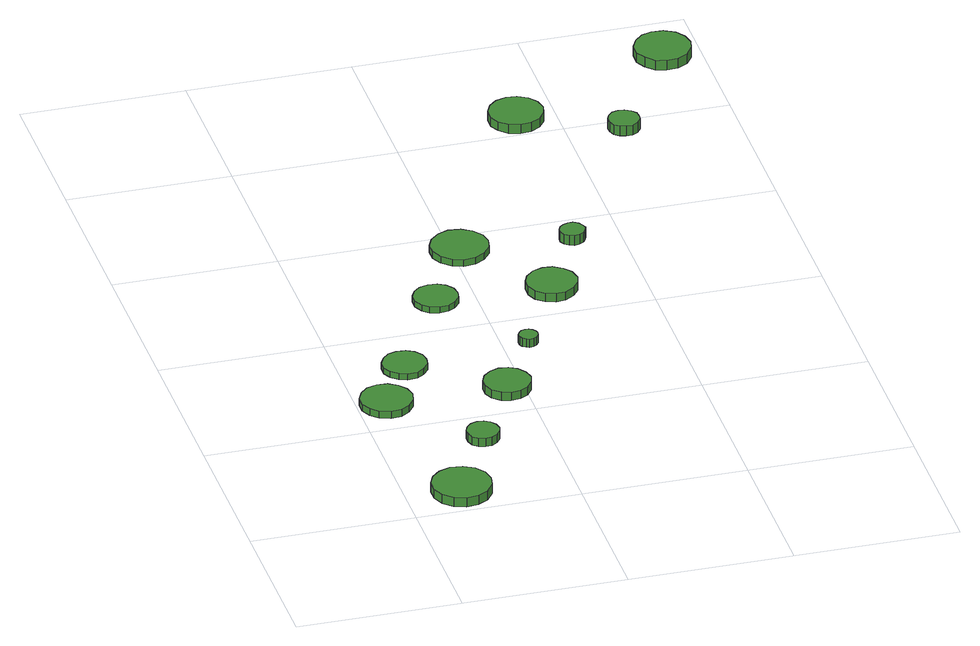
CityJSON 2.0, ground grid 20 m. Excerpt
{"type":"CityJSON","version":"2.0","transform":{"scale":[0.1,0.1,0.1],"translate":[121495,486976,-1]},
"CityObjects":{
"tree1":{"type":"SolitaryVegetationObject","attributes":{"function":"something"},"geometry":[{"type":"MultiSurface","lod":"1","boundaries":[[[0,1,2,3,4,5,6,7,8,9,10,11,12,13,14]],[[15,16,17,18,19,20,21,22,23,24,25,26,27,28,29]],[[0,29,28,1]],[[1,28,27,2]],[[2,27,26,3]],[[3,26,25,4]],[[4,25,24,5]],[[5,24,23,6]],[[6,23,22,7]],[[7,22,21,8]],[[8,21,20,9]],[[9,20,19,10]],[[10,19,18,11]],[[11,18,17,12]],[[12,17,16,13]],[[13,16,15,14]],[[14,15,29,0]]]}]},
"tree2":{"type":"SolitaryVegetationObject","attributes":{"function":"something"},"geometry":[{"type":"MultiSurface","lod":"1","boundaries":[[[30,31,32,33,34,35,36,37,38,39,40,41,42,43,44]],[[45,46,47,48,49,50,51,52,53,54,55,56,57,58,59]],[[30,59,58,31]],[[31,58,57,32]],[[32,57,56,33]],[[33,56,55,34]],[[34,55,54,35]],[[35,54,53,36]],[[36,53,52,37]],[[37,52,51,38]],[[38,51,50,39]],[[39,50,49,40]],[[40,49,48,41]],[[41,48,47,42]],[[42,47,46,43]],[[43,46,45,44]],[[44,45,59,30]]]}]},
"tree3":{"type":"SolitaryVegetationObject","attributes":{"function":"something"},"geometry":[{"type":"MultiSurface","lod":"1","boundaries":[[[60,61,62,63,64,65,66,67,68,69,70,71,72,73,74]],[[75,76,77,78,79,80,81,82,83,84,85,86,87,88,89]],[[60,89,88,61]],[[61,88,87,62]],[[62,87,86,63]],[[63,86,85,64]],[[64,85,84,65]],[[65,84,83,66]],[[66,83,82,67]],[[67,82,81,68]],[[68,81,80,69]],[[69,80,79,70]],[[70,79,78,71]],[[71,78,77,72]],[[72,77,76,73]],[[73,76,75,74]],[[74,75,89,60]]]}]},
"tree4":{"type":"SolitaryVegetationObject","attributes":{"function":"something"},"geometry":[{"type":"MultiSurface","lod":"1","boundaries":[[[90,91,92,93,94,95,96,97,98,99,100,101,102,103,104]],[[105,106,107,108,109,110,111,112,113,114,115,116,117,118,119]],[[90,119,118,91]],[[91,118,117,92]],[[92,117,116,93]],[[93,116,115,94]],[[94,115,114,95]],[[95,114,113,96]],[[96,113,112,97]],[[97,112,111,98]],[[98,111,110,99]],[[99,110,109,100]],[[100,109,108,101]],[[101,108,107,102]],[[102,107,106,103]],[[103,106,105,104]],[[104,105,119,90]]]}]},
"tree5":{"type":"SolitaryVegetationObject","attributes":{"function":"something"},"geometry":[{"type":"MultiSurface","lod":"1","boundaries":[[[120,121,122,123,124,125,126,127,128,129,130,131,132,133,134]],[[135,136,137,138,139,140,141,142,143,144,145,146,147,148,149]],[[120,149,148,121]],[[121,148,147,122]],[[122,147,146,123]],[[123,146,145,124]],[[124,145,144,125]],[[125,144,143,126]],[[126,143,142,127]],[[127,142,141,128]],[[128,141,140,129]],[[129,140,139,130]],[[130,139,138,131]],[[131,138,137,132]],[[132,137,136,133]],[[133,136,135,134]],[[134,135,149,120]]]}]},
"tree6":{"type":"SolitaryVegetationObject","attributes":{"function":"something"},"geometry":[{"type":"MultiSurface","lod":"1","boundaries":[[[150,151,152,153,154,155,156,157,158,159,160,161,162,163,164]],[[165,166,167,168,169,170,171,172,173,174,175,176,177,178,179]],[[150,179,178,151]],[[151,178,177,152]],[[152,177,176,153]],[[153,176,175,154]],[[154,175,174,155]],[[155,174,173,156]],[[156,173,172,157]],[[157,172,171,158]],[[158,171,170,159]],[[159,170,169,160]],[[160,169,168,161]],[[161,168,167,162]],[[162,167,166,163]],[[163,166,165,164]],[[164,165,179,150]]]}]},
"tree7":{"type":"SolitaryVegetationObject","attributes":{"function":"something"},"geometry":[{"type":"MultiSurface","lod":"1","boundaries":[[[180,181,182,183,184,185,186,187,188,189,190,191,192,193,194]],[[195,196,197,198,199,200,201,202,203,204,205,206,207,208,209]],[[180,209,208,181]],[[181,208,207,182]],[[182,207,206,183]],[[183,206,205,184]],[[184,205,204,185]],[[185,204,203,186]],[[186,203,202,187]],[[187,202,201,188]],[[188,201,200,189]],[[189,200,199,190]],[[190,199,198,191]],[[191,198,197,192]],[[192,197,196,193]],[[193,196,195,194]],[[194,195,209,180]]]}]},
"tree8":{"type":"SolitaryVegetationObject","attributes":{"function":"something"},"geometry":[{"type":"MultiSurface","lod":"1","boundaries":[[[210,211,212,213,214,215,216,217,218,219,220,221,222,223,224]],[[225,226,227,228,229,230,231,232,233,234,235,236,237,238,239]],[[210,239,238,211]],[[211,238,237,212]],[[212,237,236,213]],[[213,236,235,214]],[[214,235,234,215]],[[215,234,233,216]],[[216,233,232,217]],[[217,232,231,218]],[[218,231,230,219]],[[219,230,229,220]],[[220,229,228,221]],[[221,228,227,222]],[[222,227,226,223]],[[223,226,225,224]],[[224,225,239,210]]]}]},
"tree9":{"type":"SolitaryVegetationObject","attributes":{"function":"something"},"geometry":[{"type":"MultiSurface","lod":"1","boundaries":[[[240,241,242,243,244,245,246,247,248,249,250,251,252,253,254]],[[255,256,257,258,259,260,261,262,263,264,265,266,267,268,269]],[[240,269,268,241]],[[241,268,267,242]],[[242,267,266,243]],[[243,266,265,244]],[[244,265,264,245]],[[245,264,263,246]],[[246,263,262,247]],[[247,262,261,248]],[[248,261,260,249]],[[249,260,259,250]],[[250,259,258,251]],[[251,258,257,252]],[[252,257,256,253]],[[253,256,255,254]],[[254,255,269,240]]]}]},
"tree10":{"type":"SolitaryVegetationObject","attributes":{"function":"something"},"geometry":[{"type":"MultiSurface","lod":"1","boundaries":[[[270,271,272,273,274,275,276,277,278,279,280,281,282,283,284]],[[285,286,287,288,289,290,291,292,293,294,295,296,297,298,299]],[[270,299,298,271]],[[271,298,297,272]],[[272,297,296,273]],[[273,296,295,274]],[[274,295,294,275]],[[275,294,293,276]],[[276,293,292,277]],[[277,292,291,278]],[[278,291,290,279]],[[279,290,289,280]],[[280,289,288,281]],[[281,288,287,282]],[[282,287,286,283]],[[283,286,285,284]],[[284,285,299,270]]]}]},
"tree11":{"type":"SolitaryVegetationObject","attributes":{"function":"something"},"geometry":[{"type":"MultiSurface","lod":"1","boundaries":[[[300,301,302,303,304,305,306,307,308,309,310,311,312,313,314]],[[315,316,317,318,319,320,321,322,323,324,325,326,327,328,329]],[[300,329,328,301]],[[301,328,327,302]],[[302,327,326,303]],[[303,326,325,304]],[[304,325,324,305]],[[305,324,323,306]],[[306,323,322,307]],[[307,322,321,308]],[[308,321,320,309]],[[309,320,319,310]],[[310,319,318,311]],[[311,318,317,312]],[[312,317,316,313]],[[313,316,315,314]],[[314,315,329,300]]]}]},
"tree12":{"type":"SolitaryVegetationObject","attributes":{"function":"something"},"geometry":[{"type":"MultiSurface","lod":"1","boundaries":[[[330,331,332,333,334,335,336,337,338,339,340,341,342,343,344]],[[345,346,347,348,349,350,351,352,353,354,355,356,357,358,359]],[[330,359,358,331]],[[331,358,357,332]],[[332,357,356,333]],[[333,356,355,334]],[[334,355,354,335]],[[335,354,353,336]],[[336,353,352,337]],[[337,352,351,338]],[[338,351,350,339]],[[339,350,349,340]],[[340,349,348,341]],[[341,348,347,342]],[[342,347,346,343]],[[343,346,345,344]],[[344,345,359,330]]]}]},
"tree13":{"type":"SolitaryVegetationObject","attributes":{"function":"something"},"geometry":[{"type":"MultiSurface","lod":"1","boundaries":[[[360,361,362,363,364,365,366,367,368,369,370,371,372,373,374]],[[375,376,377,378,379,380,381,382,383,384,385,386,387,388,389]],[[360,389,388,361]],[[361,388,387,362]],[[362,387,386,363]],[[363,386,385,364]],[[364,385,384,365]],[[365,384,383,366]],[[366,383,382,367]],[[367,382,381,368]],[[368,381,380,369]],[[369,380,379,370]],[[370,379,378,371]],[[371,378,377,372]],[[372,377,376,373]],[[373,376,375,374]],[[374,375,389,360]]]}]}
},
"vertices":[
[103,44,18],[100,59,18],[91,71,18],[78,78,18],[63,80,18],[49,75,18],[38,65,18],[32,52,18],[32,37,18],[38,23,18],[49,13,18],[63,8,18],[78,10,18],[91,17,18],[100,29,18],[100,29,6],[91,17,6],[78,10,6],[63,8,6],[49,13,6],[38,23,6],[32,37,6],[32,52,6],[38,65,6],[49,75,6],[63,80,6],[78,78,6],[91,71,6],[100,59,6],[103,44,6],
[67,256,15],[64,269,15],[56,279,15],[45,286,15],[32,287,15],[19,283,15],[10,274,15],[4,262,15],[4,249,15],[10,237,15],[19,228,15],[32,224,15],[45,225,15],[56,232,15],[64,243,15],[64,243,6],[56,232,6],[45,225,6],[32,224,6],[19,228,6],[10,237,6],[4,249,6],[4,262,6],[10,274,6],[19,283,6],[32,287,6],[45,286,6],[56,279,6],[64,269,6],[67,256,6],
[143,153,17],[141,161,17],[136,168,17],[129,172,17],[121,173,17],[113,170,17],[107,164,17],[104,157,17],[104,149,17],[107,141,17],[113,135,17],[121,133,17],[129,134,17],[136,138,17],[141,145,17],[141,145,6],[136,138,6],[129,134,6],[121,133,6],[113,135,6],[107,141,6],[104,149,6],[104,157,6],[107,164,6],[113,170,6],[121,173,6],[129,172,6],[136,168,6],[141,161,6],[143,153,6],
[104,329,14],[102,340,14],[95,349,14],[86,354,14],[74,355,14],[64,352,14],[56,344,14],[51,334,14],[51,323,14],[56,313,14],[64,306,14],[74,302,14],[86,303,14],[95,309,14],[102,318,14],[102,318,6],[95,309,6],[86,303,6],[74,302,6],[64,306,6],[56,313,6],[51,323,6],[51,334,6],[56,344,6],[64,352,6],[74,355,6],[86,354,6],[95,349,6],[102,340,6],[104,329,6],
[209,254,17],[206,265,17],[199,275,17],[189,281,17],[177,282,17],[166,278,17],[157,270,17],[152,259,17],[152,248,17],[157,237,17],[166,229,17],[177,225,17],[189,227,17],[199,232,17],[206,242,17],[206,242,6],[199,232,6],[189,227,6],[177,225,6],[166,229,6],[157,237,6],[152,248,6],[152,259,6],[157,270,6],[166,278,6],[177,282,6],[189,281,6],[199,275,6],[206,265,6],[209,254,6],
[179,464,14],[177,475,14],[170,484,14],[161,489,14],[150,490,14],[139,487,14],[131,480,14],[126,470,14],[126,459,14],[131,448,14],[139,441,14],[150,438,14],[161,439,14],[170,444,14],[177,453,14],[177,453,6],[170,444,6],[161,439,6],[150,438,6],[139,441,6],[131,448,6],[126,459,6],[126,470,6],[131,480,6],[139,487,6],[150,490,6],[161,489,6],[170,484,6],[177,475,6],[179,464,6],
[243,347,17],[242,351,17],[239,355,17],[235,358,17],[230,358,17],[226,357,17],[222,353,17],[220,349,17],[220,344,17],[222,340,17],[226,337,17],[230,335,17],[235,336,17],[239,338,17],[242,342,17],[242,342,6],[239,338,6],[235,336,6],[230,335,6],[226,337,6],[222,340,6],[220,344,6],[220,349,6],[222,353,6],[226,357,6],[230,358,6],[235,358,6],[239,355,6],[242,351,6],[243,347,6],
[244,566,15],[241,580,15],[232,592,15],[220,599,15],[205,601,15],[192,596,15],[181,586,15],[175,573,15],[175,559,15],[181,546,15],[192,536,15],[205,531,15],[220,533,15],[232,540,15],[241,552,15],[241,552,6],[232,540,6],[220,533,6],[205,531,6],[192,536,6],[181,546,6],[175,559,6],[175,573,6],[181,586,6],[192,596,6],[205,601,6],[220,599,6],[232,592,6],[241,580,6],[244,566,6],
[321,456,17],[318,469,17],[310,479,17],[299,486,17],[287,487,17],[275,483,17],[265,474,17],[260,463,17],[260,450,17],[265,438,17],[275,430,17],[287,426,17],[299,427,17],[310,434,17],[318,444,17],[318,444,6],[310,434,6],[299,427,6],[287,426,6],[275,430,6],[265,438,6],[260,450,6],[260,463,6],[265,474,6],[275,483,6],[287,487,6],[299,486,6],[310,479,6],[318,469,6],[321,456,6],
[358,555,21],[356,561,21],[353,566,21],[347,570,21],[341,570,21],[335,568,21],[330,564,21],[327,558,21],[327,552,21],[330,546,21],[335,542,21],[341,540,21],[347,541,21],[353,544,21],[356,549,21],[356,549,8],[353,544,8],[347,541,8],[341,540,8],[335,542,8],[330,546,8],[327,552,8],[327,558,8],[330,564,8],[335,568,8],[341,570,8],[347,570,8],[353,566,8],[356,561,8],[358,555,8],
[381,822,26],[378,835,26],[370,846,26],[358,853,26],[345,854,26],[332,850,26],[322,841,26],[316,829,26],[316,815,26],[322,803,26],[332,794,26],[345,790,26],[358,791,26],[370,798,26],[378,809,26],[378,809,14],[370,798,14],[358,791,14],[345,790,14],[332,794,14],[322,803,14],[316,815,14],[316,829,14],[322,841,14],[332,850,14],[345,854,14],[358,853,14],[370,846,14],[378,835,14],[381,822,14],
[483,772,26],[482,780,26],[477,786,26],[470,790,26],[462,791,26],[455,789,26],[449,783,26],[446,776,26],[446,768,26],[449,761,26],[455,756,26],[462,754,26],[470,754,26],[477,758,26],[482,765,26],[482,765,13],[477,758,13],[470,754,13],[462,754,13],[455,756,13],[449,761,13],[446,768,13],[446,776,13],[449,783,13],[455,789,13],[462,791,13],[470,790,13],[477,786,13],[482,780,13],[483,772,13],
[588,928,20],[585,941,20],[577,953,20],[564,960,20],[550,961,20],[537,957,20],[527,947,20],[521,935,20],[521,920,20],[527,908,20],[537,898,20],[550,894,20],[564,895,20],[577,902,20],[585,914,20],[585,914,7],[577,902,7],[564,895,7],[550,894,7],[537,898,7],[527,908,7],[521,920,7],[521,935,7],[527,947,7],[537,957,7],[550,961,7],[564,960,7],[577,953,7],[585,941,7],[588,928,7]
]}
